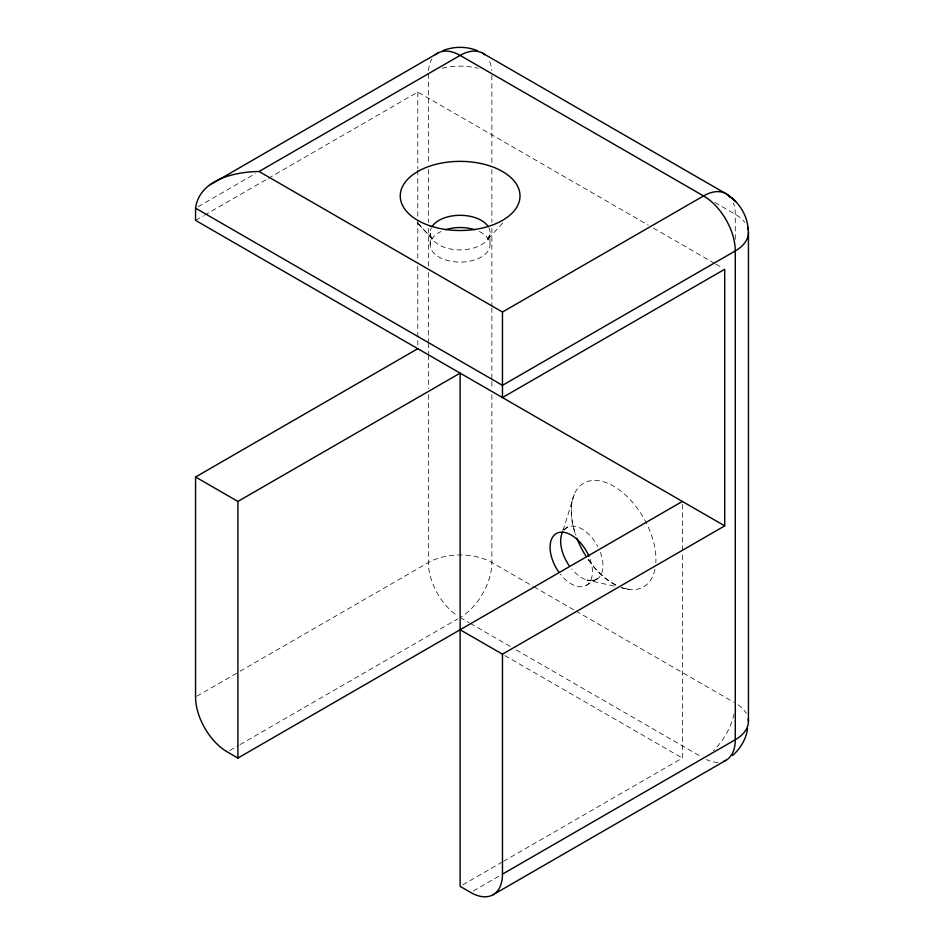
<?xml version="1.0" encoding="UTF-8"?>
<svg xmlns="http://www.w3.org/2000/svg" width="944" height="944" viewBox="0 0 944 944"><rect width="100%" height="100%" fill="white"/><g stroke="black" fill="none" stroke-linecap="round" stroke-linejoin="round"><path stroke-width="0.71" stroke-dasharray="4.72 3.54" d="M430.204 244.815L430.228 233.31L432.246 238.879L417.555 222.961M572.064 501.535C570.353 512.852 571.958 524.51 575.946 535.189M563.096 530.422L574.471 493.759M502.704 223.067L487.021 240.189L489.842 234.737L490.066 244.815M564.288 530.021L567.497 527.118L562.518 529.985M586.224 585.41L598.543 578.023L593.41 580.513L587.026 580.064L615.535 586.389M198.11 206.689L255.364 173.637M195.561 220.377L203.231 215.952M204.506 215.22L267.093 179.089M268.367 178.345L417.803 92.075L648.292 225.144M196.836 696.224L238.82 671.986M240.095 671.255L428.387 562.541A44.899 25.925 0 0 1 491.883 562.541L532.664 586.082M229.852 750.48L238.761 745.335M240.036 744.604L457.592 619.004M462.69 884.894L502.279 862.037M503.565 861.294L682.37 758.056L682.37 551.579M473.263 891.006L499.978 875.584M621.235 587.664L629.778 589.552L621.836 587.758M615.948 585.02C604.302 579.061 594.862 569.256 587.664 558.435M714.891 202.5L735.282 214.264A44.899 25.925 0 0 1 744.745 222.3M653.39 228.082L714.514 263.376M715.788 264.108L722.16 267.789M533.938 586.826L574.719 610.367M575.993 611.098L734.007 702.336M460.129 617.529L469.05 622.686M470.324 623.418L511.105 646.959M516.203 649.909L700.991 756.592M504.839 655.561L682.37 758.056M417.319 222.69L432.246 238.879M735.282 239.292L735.282 214.264A44.899 25.925 -60 0 0 733.429 202.972M682.37 504.391L682.37 550.104M491.883 75.213L491.883 163.548M491.883 169.436L491.883 222.442M491.883 228.33L491.883 306.363M491.883 307.838L491.883 379.972M491.883 381.447L491.883 388.81M491.883 394.698L491.883 562.541A44.899 25.925 -60 0 1 461.085 616.963M428.387 73.738L428.387 163.548M428.387 169.436L428.387 222.442M428.387 228.33L428.387 266.609M428.387 272.497L428.387 341.693M428.387 343.168L428.387 353.481M428.387 354.944L428.387 388.81M428.387 394.698L428.387 562.541A44.899 25.925 60 0 0 457.285 615.736M417.803 92.075L417.803 168.764M417.803 170.239L417.803 218.902M417.803 220.377L417.803 260.202M417.803 266.102L417.803 347.215M428.517 70.517A44.899 25.925 60 0 1 431.927 58.953M489.653 61.537A44.899 25.925 -60 0 1 491.753 70.517M718.124 762.386A44.899 25.925 60 0 1 706.395 759.554M738.007 704.79A44.899 25.925 0 0 1 746.326 713.534M734.066 713.865A44.899 25.925 -60 0 1 713.263 750.681M442.181 68.31A44.899 25.925 0 0 1 478.089 68.31M488.85 227.728A29.937 17.287 0 0 1 460.129 249.877A29.937 17.287 0 0 1 431.408 227.728M479.316 231.551A29.937 17.287 0 0 1 481.924 256.662A29.937 17.287 0 0 1 438.346 256.662A29.937 17.287 0 0 1 440.954 231.551M654.947 569.315A59.861 34.562 60 0 1 622.58 588.006M615.594 585.032A59.861 34.562 60 0 1 588.218 559.532M575.073 533.124A59.861 34.562 60 0 1 606.072 482.596A59.861 34.562 60 0 1 655.809 562.907M600.408 552.382A29.937 17.287 60 0 1 596.797 579.297A29.937 17.287 60 0 1 571.686 568.972M564.028 529.879A29.937 17.287 60 0 1 597.835 546.6M590.059 559.119A29.937 17.287 60 0 1 585.705 585.681A29.937 17.287 60 0 1 560.276 574.046"/><path stroke-width="1.42" d="M748.439 721.393L748.439 232.602M259.057 171.501L502.468 312.027L502.468 397.566L724.709 269.252L724.709 525.879L195.561 220.377L195.561 208.164C199.302 179.584 234.879 171.773 259.057 171.501L460.129 55.413A44.899 25.925 -60 0 1 484.779 54.728M747.554 728.626C746.22 739.01 740.391 748.568 732.638 755.46M210.229 184.729L437.686 53.183M682.37 501.441L237.9 758.056L227.315 751.943A44.899 25.925 60 0 1 195.561 696.955L195.561 477.003L417.803 348.69M502.468 312.027L703.54 195.939A44.899 25.925 -60 0 1 730.113 197.19M195.561 477.003L237.9 501.441L460.129 373.128L460.129 886.369L470.714 892.481A44.899 25.925 60 0 0 502.468 874.144L735.282 739.73A44.899 25.925 0 0 0 748.191 718.726M460.129 629.742L502.468 654.192L724.709 525.879M493.169 894.7L725.983 760.286M442.948 50.61C453.922 46.256 466.348 46.256 477.31 50.61M482.585 53.183L725.983 193.709C738.586 201.402 747.518 215.031 748.191 229.923M195.561 208.164L502.468 385.341L735.282 250.927A44.899 25.925 0 0 0 747.483 227.292M728.19 195.266L735.636 201.284L731.801 198.087M502.468 654.192L502.468 874.144M237.9 501.441L237.9 758.056M435.491 54.728A44.899 25.925 60 0 1 460.129 55.413L703.54 195.939A44.899 25.925 60 0 1 735.282 250.927L735.282 739.73A44.899 25.925 60 0 1 723.552 761.419M432.092 226.56A29.937 17.287 0 0 1 460.129 215.315A29.937 17.287 0 0 1 488.178 226.56M445.603 229.711A29.937 17.287 0 0 1 474.655 229.711M585.858 555.981A59.861 34.562 60 0 1 576.926 538.316M569.149 565.621A29.937 17.287 60 0 1 562.577 532.109M559.072 572.442A29.937 17.287 60 0 1 556.547 533.419A29.937 17.287 60 0 1 588.973 556.335M430.204 225.876A59.861 34.562 0 0 0 520.002 195.939A59.861 34.562 0 0 0 430.204 166.002A59.861 34.562 0 0 0 430.204 225.876"/></g></svg>
